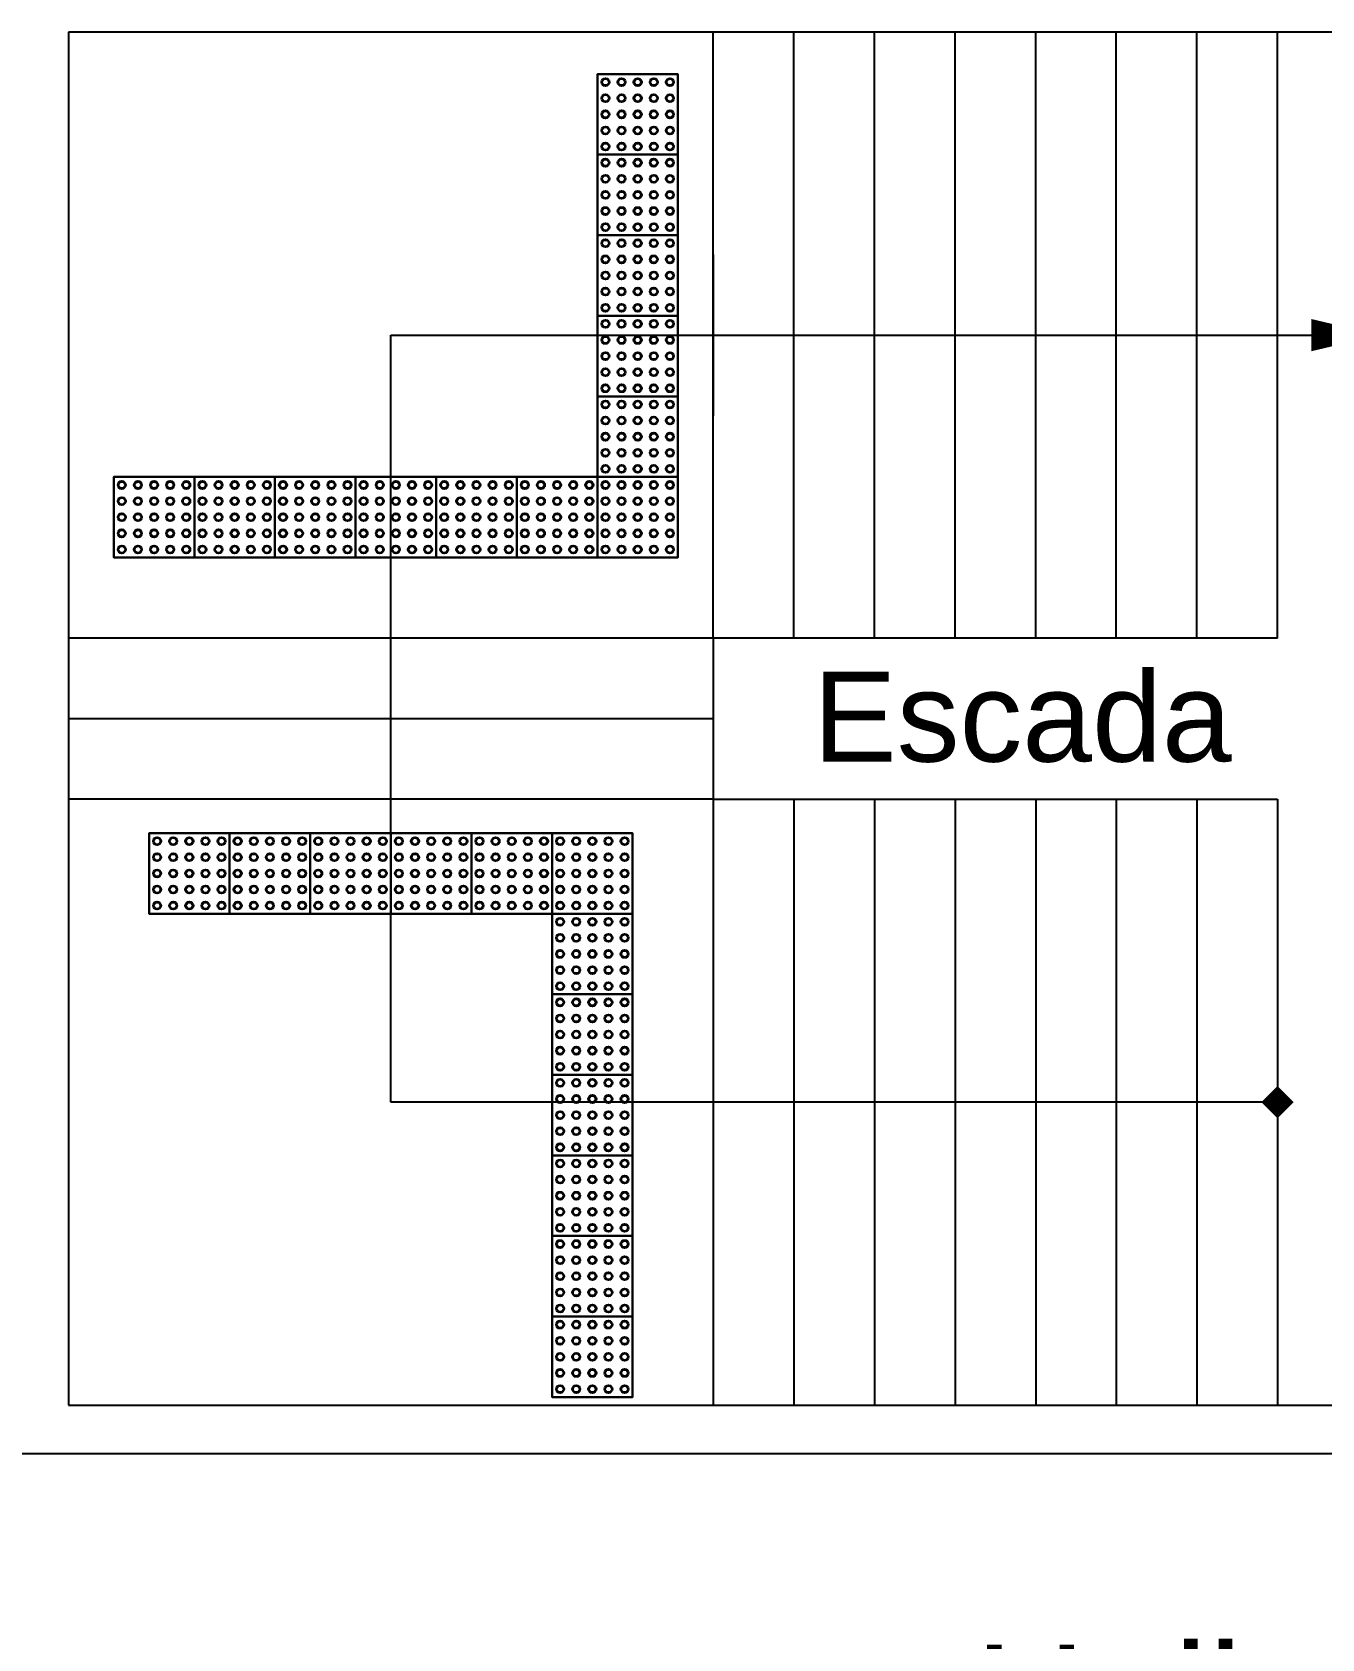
# Model space of a CAD drawing. Header units: millimetres. Extents: x 72331 to 137430, y 77189 to 139414.
# Drawn here: x 93615 to 97615, y 122219 to 127204 of the extents above; entities that cross this region are included whole.
import ezdxf

# ---------------------------------------------------------------- set-up
doc = ezdxf.new("R2010")
doc.units = ezdxf.units.MM
doc.header["$LTSCALE"] = 600
doc.layers.add('ALVENARIA', color=7, linetype='Continuous')
doc.layers.add('Piso Alerta', color=50, linetype='Continuous')
doc.styles.get("Standard").update_dxf_attribs({"font": 'arial.ttf'})

# ---------------------------------------------------------------- blocks, each defined once
blk = doc.blocks.new('*U823')
for radius in [12.5, 10]:
    blk.add_circle((0, 0), radius)
blk = doc.blocks.new('*U824')
at = {"layer": 'Piso Alerta', "color": 0, "linetype": 'ByBlock', "lineweight": -2, "transparency": 16777216}
for p in [(0, 200), (50, 200), (100, 200), (150, 200), (200, 200), (0, 150), (50, 150), (100, 150), (150, 150), (200, 150), (0, 100), (50, 100), (100, 100), (150, 100), (200, 100), (0, 50), (50, 50), (100, 50), (150, 50), (200, 50), (0, 0), (50, 0), (100, 0), (150, 0), (200, 0)]:
    blk.add_blockref('*U823', p, dxfattribs=at)
blk = doc.blocks.new('*U825')
for radius in [12.5, 10]:
    blk.add_circle((0, 0), radius)
blk = doc.blocks.new('*U826')
at = {"layer": 'Piso Alerta', "color": 0, "linetype": 'ByBlock', "lineweight": -2, "transparency": 16777216}
for p in [(0, 200), (50, 200), (100, 200), (150, 200), (200, 200), (0, 150), (50, 150), (100, 150), (150, 150), (200, 150), (0, 100), (50, 100), (100, 100), (150, 100), (200, 100), (0, 50), (50, 50), (100, 50), (150, 50), (200, 50), (0, 0), (50, 0), (100, 0), (150, 0), (200, 0)]:
    blk.add_blockref('*U825', p, dxfattribs=at)
blk = doc.blocks.new('*U829')
for radius in [12.5, 10]:
    blk.add_circle((0, 0), radius)
blk = doc.blocks.new('*U830')
at = {"layer": 'Piso Alerta', "color": 0, "linetype": 'ByBlock', "lineweight": -2, "transparency": 16777216}
for p in [(0, 200), (50, 200), (100, 200), (150, 200), (200, 200), (0, 150), (50, 150), (100, 150), (150, 150), (200, 150), (0, 100), (50, 100), (100, 100), (150, 100), (200, 100), (0, 50), (50, 50), (100, 50), (150, 50), (200, 50), (0, 0), (50, 0), (100, 0), (150, 0), (200, 0)]:
    blk.add_blockref('*U829', p, dxfattribs=at)
blk = doc.blocks.new('*U827')
for radius in [12.5, 10]:
    blk.add_circle((0, 0), radius)
blk = doc.blocks.new('*U828')
at = {"layer": 'Piso Alerta', "color": 0, "linetype": 'ByBlock', "lineweight": -2, "transparency": 16777216}
for p in [(0, 200), (50, 200), (100, 200), (150, 200), (200, 200), (0, 150), (50, 150), (100, 150), (150, 150), (200, 150), (0, 100), (50, 100), (100, 100), (150, 100), (200, 100), (0, 50), (50, 50), (100, 50), (150, 50), (200, 50), (0, 0), (50, 0), (100, 0), (150, 0), (200, 0)]:
    blk.add_blockref('*U827', p, dxfattribs=at)
blk = doc.blocks.new('*U831')
for radius in [12.5, 10]:
    blk.add_circle((0, 0), radius)
blk = doc.blocks.new('*U832')
at = {"layer": 'Piso Alerta', "color": 0, "linetype": 'ByBlock', "lineweight": -2, "transparency": 16777216}
for p in [(0, 200), (50, 200), (100, 200), (150, 200), (200, 200), (0, 150), (50, 150), (100, 150), (150, 150), (200, 150), (0, 100), (50, 100), (100, 100), (150, 100), (200, 100), (0, 50), (50, 50), (100, 50), (150, 50), (200, 50), (0, 0), (50, 0), (100, 0), (150, 0), (200, 0)]:
    blk.add_blockref('*U831', p, dxfattribs=at)
blk = doc.blocks.new('*U833')
for radius in [12.5, 10]:
    blk.add_circle((0, 0), radius)
blk = doc.blocks.new('*U834')
at = {"layer": 'Piso Alerta', "color": 0, "linetype": 'ByBlock', "lineweight": -2, "transparency": 16777216}
for p in [(0, 200), (50, 200), (100, 200), (150, 200), (200, 200), (0, 150), (50, 150), (100, 150), (150, 150), (200, 150), (0, 100), (50, 100), (100, 100), (150, 100), (200, 100), (0, 50), (50, 50), (100, 50), (150, 50), (200, 50), (0, 0), (50, 0), (100, 0), (150, 0), (200, 0)]:
    blk.add_blockref('*U833', p, dxfattribs=at)
blk = doc.blocks.new('*U835')
for radius in [12.5, 10]:
    blk.add_circle((0, 0), radius)
blk = doc.blocks.new('*U836')
at = {"layer": 'Piso Alerta', "color": 0, "linetype": 'ByBlock', "lineweight": -2, "transparency": 16777216}
for p in [(0, 200), (50, 200), (100, 200), (150, 200), (200, 200), (0, 150), (50, 150), (100, 150), (150, 150), (200, 150), (0, 100), (50, 100), (100, 100), (150, 100), (200, 100), (0, 50), (50, 50), (100, 50), (150, 50), (200, 50), (0, 0), (50, 0), (100, 0), (150, 0), (200, 0)]:
    blk.add_blockref('*U835', p, dxfattribs=at)
blk = doc.blocks.new('*U838')
for radius in [12.5, 10]:
    blk.add_circle((0, 0), radius)
blk = doc.blocks.new('*U839')
at = {"layer": 'Piso Alerta', "color": 0, "linetype": 'ByBlock', "lineweight": -2, "transparency": 16777216}
for p in [(0, 200), (50, 200), (100, 200), (150, 200), (200, 200), (0, 150), (50, 150), (100, 150), (150, 150), (200, 150), (0, 100), (50, 100), (100, 100), (150, 100), (200, 100), (0, 50), (50, 50), (100, 50), (150, 50), (200, 50), (0, 0), (50, 0), (100, 0), (150, 0), (200, 0)]:
    blk.add_blockref('*U838', p, dxfattribs=at)
blk = doc.blocks.new('*U842')
for radius in [12.5, 10]:
    blk.add_circle((0, 0), radius)
blk = doc.blocks.new('*U843')
at = {"layer": 'Piso Alerta', "color": 0, "linetype": 'ByBlock', "lineweight": -2, "transparency": 16777216}
for p in [(0, 200), (50, 200), (100, 200), (150, 200), (200, 200), (0, 150), (50, 150), (100, 150), (150, 150), (200, 150), (0, 100), (50, 100), (100, 100), (150, 100), (200, 100), (0, 50), (50, 50), (100, 50), (150, 50), (200, 50), (0, 0), (50, 0), (100, 0), (150, 0), (200, 0)]:
    blk.add_blockref('*U842', p, dxfattribs=at)
blk = doc.blocks.new('*U844')
for radius in [12.5, 10]:
    blk.add_circle((0, 0), radius)
blk = doc.blocks.new('*U845')
at = {"layer": 'Piso Alerta', "color": 0, "linetype": 'ByBlock', "lineweight": -2, "transparency": 16777216}
for p in [(0, 200), (50, 200), (100, 200), (150, 200), (200, 200), (0, 150), (50, 150), (100, 150), (150, 150), (200, 150), (0, 100), (50, 100), (100, 100), (150, 100), (200, 100), (0, 50), (50, 50), (100, 50), (150, 50), (200, 50), (0, 0), (50, 0), (100, 0), (150, 0), (200, 0)]:
    blk.add_blockref('*U844', p, dxfattribs=at)
blk = doc.blocks.new('*U848')
for radius in [12.5, 10]:
    blk.add_circle((0, 0), radius)
blk = doc.blocks.new('*U849')
at = {"layer": 'Piso Alerta', "color": 0, "linetype": 'ByBlock', "lineweight": -2, "transparency": 16777216}
for p in [(0, 200), (50, 200), (100, 200), (150, 200), (200, 200), (0, 150), (50, 150), (100, 150), (150, 150), (200, 150), (0, 100), (50, 100), (100, 100), (150, 100), (200, 100), (0, 50), (50, 50), (100, 50), (150, 50), (200, 50), (0, 0), (50, 0), (100, 0), (150, 0), (200, 0)]:
    blk.add_blockref('*U848', p, dxfattribs=at)
blk = doc.blocks.new('*U846')
for radius in [12.5, 10]:
    blk.add_circle((0, 0), radius)
blk = doc.blocks.new('*U847')
at = {"layer": 'Piso Alerta', "color": 0, "linetype": 'ByBlock', "lineweight": -2, "transparency": 16777216}
for p in [(0, 200), (50, 200), (100, 200), (150, 200), (200, 200), (0, 150), (50, 150), (100, 150), (150, 150), (200, 150), (0, 100), (50, 100), (100, 100), (150, 100), (200, 100), (0, 50), (50, 50), (100, 50), (150, 50), (200, 50), (0, 0), (50, 0), (100, 0), (150, 0), (200, 0)]:
    blk.add_blockref('*U846', p, dxfattribs=at)
blk = doc.blocks.new('*U853')
for radius in [12.5, 10]:
    blk.add_circle((0, 0), radius)
blk = doc.blocks.new('*U854')
at = {"layer": 'Piso Alerta', "color": 0, "linetype": 'ByBlock', "lineweight": -2, "transparency": 16777216}
for p in [(0, 200), (50, 200), (100, 200), (150, 200), (200, 200), (0, 150), (50, 150), (100, 150), (150, 150), (200, 150), (0, 100), (50, 100), (100, 100), (150, 100), (200, 100), (0, 50), (50, 50), (100, 50), (150, 50), (200, 50), (0, 0), (50, 0), (100, 0), (150, 0), (200, 0)]:
    blk.add_blockref('*U853', p, dxfattribs=at)
blk = doc.blocks.new('*U855')
for radius in [12.5, 10]:
    blk.add_circle((0, 0), radius)
blk = doc.blocks.new('*U856')
at = {"layer": 'Piso Alerta', "color": 0, "linetype": 'ByBlock', "lineweight": -2, "transparency": 16777216}
for p in [(0, 200), (50, 200), (100, 200), (150, 200), (200, 200), (0, 150), (50, 150), (100, 150), (150, 150), (200, 150), (0, 100), (50, 100), (100, 100), (150, 100), (200, 100), (0, 50), (50, 50), (100, 50), (150, 50), (200, 50), (0, 0), (50, 0), (100, 0), (150, 0), (200, 0)]:
    blk.add_blockref('*U855', p, dxfattribs=at)
blk = doc.blocks.new('*U857')
for radius in [12.5, 10]:
    blk.add_circle((0, 0), radius)
blk = doc.blocks.new('*U858')
at = {"layer": 'Piso Alerta', "color": 0, "linetype": 'ByBlock', "lineweight": -2, "transparency": 16777216}
for p in [(0, 200), (50, 200), (100, 200), (150, 200), (200, 200), (0, 150), (50, 150), (100, 150), (150, 150), (200, 150), (0, 100), (50, 100), (100, 100), (150, 100), (200, 100), (0, 50), (50, 50), (100, 50), (150, 50), (200, 50), (0, 0), (50, 0), (100, 0), (150, 0), (200, 0)]:
    blk.add_blockref('*U857', p, dxfattribs=at)
blk = doc.blocks.new('*U863')
for radius in [12.5, 10]:
    blk.add_circle((0, 0), radius)
blk = doc.blocks.new('*U864')
at = {"layer": 'Piso Alerta', "color": 0, "linetype": 'ByBlock', "lineweight": -2, "transparency": 16777216}
for p in [(0, 200), (50, 200), (100, 200), (150, 200), (200, 200), (0, 150), (50, 150), (100, 150), (150, 150), (200, 150), (0, 100), (50, 100), (100, 100), (150, 100), (200, 100), (0, 50), (50, 50), (100, 50), (150, 50), (200, 50), (0, 0), (50, 0), (100, 0), (150, 0), (200, 0)]:
    blk.add_blockref('*U863', p, dxfattribs=at)
blk = doc.blocks.new('*U870')
for radius in [12.5, 10]:
    blk.add_circle((0, 0), radius)
blk = doc.blocks.new('*U871')
at = {"layer": 'Piso Alerta', "color": 0, "linetype": 'ByBlock', "lineweight": -2, "transparency": 16777216}
for p in [(0, 200), (50, 200), (100, 200), (150, 200), (200, 200), (0, 150), (50, 150), (100, 150), (150, 150), (200, 150), (0, 100), (50, 100), (100, 100), (150, 100), (200, 100), (0, 50), (50, 50), (100, 50), (150, 50), (200, 50), (0, 0), (50, 0), (100, 0), (150, 0), (200, 0)]:
    blk.add_blockref('*U870', p, dxfattribs=at)
blk = doc.blocks.new('*U872')
for radius in [12.5, 10]:
    blk.add_circle((0, 0), radius)
blk = doc.blocks.new('*U873')
at = {"layer": 'Piso Alerta', "color": 0, "linetype": 'ByBlock', "lineweight": -2, "transparency": 16777216}
for p in [(0, 200), (50, 200), (100, 200), (150, 200), (200, 200), (0, 150), (50, 150), (100, 150), (150, 150), (200, 150), (0, 100), (50, 100), (100, 100), (150, 100), (200, 100), (0, 50), (50, 50), (100, 50), (150, 50), (200, 50), (0, 0), (50, 0), (100, 0), (150, 0), (200, 0)]:
    blk.add_blockref('*U872', p, dxfattribs=at)
blk = doc.blocks.new('*U874')
for radius in [12.5, 10]:
    blk.add_circle((0, 0), radius)
blk = doc.blocks.new('*U875')
at = {"layer": 'Piso Alerta', "color": 0, "linetype": 'ByBlock', "lineweight": -2, "transparency": 16777216}
for p in [(0, 200), (50, 200), (100, 200), (150, 200), (200, 200), (0, 150), (50, 150), (100, 150), (150, 150), (200, 150), (0, 100), (50, 100), (100, 100), (150, 100), (200, 100), (0, 50), (50, 50), (100, 50), (150, 50), (200, 50), (0, 0), (50, 0), (100, 0), (150, 0), (200, 0)]:
    blk.add_blockref('*U874', p, dxfattribs=at)
blk = doc.blocks.new('*U865')
for radius in [12.5, 10]:
    blk.add_circle((0, 0), radius)
blk = doc.blocks.new('*U866')
at = {"layer": 'Piso Alerta', "color": 0, "linetype": 'ByBlock', "lineweight": -2, "transparency": 16777216}
for p in [(0, 200), (50, 200), (100, 200), (150, 200), (200, 200), (0, 150), (50, 150), (100, 150), (150, 150), (200, 150), (0, 100), (50, 100), (100, 100), (150, 100), (200, 100), (0, 50), (50, 50), (100, 50), (150, 50), (200, 50), (0, 0), (50, 0), (100, 0), (150, 0), (200, 0)]:
    blk.add_blockref('*U865', p, dxfattribs=at)
blk = doc.blocks.new('*U885')
for radius in [12.5, 10]:
    blk.add_circle((0, 0), radius)
blk = doc.blocks.new('*U886')
at = {"layer": 'Piso Alerta', "color": 0, "linetype": 'ByBlock', "lineweight": -2, "transparency": 16777216}
for p in [(0, 200), (50, 200), (100, 200), (150, 200), (200, 200), (0, 150), (50, 150), (100, 150), (150, 150), (200, 150), (0, 100), (50, 100), (100, 100), (150, 100), (200, 100), (0, 50), (50, 50), (100, 50), (150, 50), (200, 50), (0, 0), (50, 0), (100, 0), (150, 0), (200, 0)]:
    blk.add_blockref('*U885', p, dxfattribs=at)
blk = doc.blocks.new('*U883')
for radius in [12.5, 10]:
    blk.add_circle((0, 0), radius)
blk = doc.blocks.new('*U884')
at = {"layer": 'Piso Alerta', "color": 0, "linetype": 'ByBlock', "lineweight": -2, "transparency": 16777216}
for p in [(0, 200), (50, 200), (100, 200), (150, 200), (200, 200), (0, 150), (50, 150), (100, 150), (150, 150), (200, 150), (0, 100), (50, 100), (100, 100), (150, 100), (200, 100), (0, 50), (50, 50), (100, 50), (150, 50), (200, 50), (0, 0), (50, 0), (100, 0), (150, 0), (200, 0)]:
    blk.add_blockref('*U883', p, dxfattribs=at)
blk = doc.blocks.new('*U887')
for radius in [12.5, 10]:
    blk.add_circle((0, 0), radius)
blk = doc.blocks.new('*U888')
at = {"layer": 'Piso Alerta', "color": 0, "linetype": 'ByBlock', "lineweight": -2, "transparency": 16777216}
for p in [(0, 200), (50, 200), (100, 200), (150, 200), (200, 200), (0, 150), (50, 150), (100, 150), (150, 150), (200, 150), (0, 100), (50, 100), (100, 100), (150, 100), (200, 100), (0, 50), (50, 50), (100, 50), (150, 50), (200, 50), (0, 0), (50, 0), (100, 0), (150, 0), (200, 0)]:
    blk.add_blockref('*U887', p, dxfattribs=at)
blk = doc.blocks.new('*U889')
for radius in [12.5, 10]:
    blk.add_circle((0, 0), radius)
blk = doc.blocks.new('*U890')
at = {"layer": 'Piso Alerta', "color": 0, "linetype": 'ByBlock', "lineweight": -2, "transparency": 16777216}
for p in [(0, 200), (50, 200), (100, 200), (150, 200), (200, 200), (0, 150), (50, 150), (100, 150), (150, 150), (200, 150), (0, 100), (50, 100), (100, 100), (150, 100), (200, 100), (0, 50), (50, 50), (100, 50), (150, 50), (200, 50), (0, 0), (50, 0), (100, 0), (150, 0), (200, 0)]:
    blk.add_blockref('*U889', p, dxfattribs=at)

msp = doc.modelspace()

# ---------------------------------------------------------------- linework, layer by layer
for p, q in [((93727.3, 127203.5), (93727.3, 122943.5)), ((93577.3, 122793.5), (100257.3, 122793.5))]:
    msp.add_line(p, q)
for points in [[(95367.9, 127073.5), (95617.9, 127073.5), (95617.9, 126823.5), (95367.9, 126823.5)], [(95367.9, 126823.5), (95617.9, 126823.5), (95617.9, 126573.5), (95367.9, 126573.5)], [(95367.9, 126573.5), (95617.9, 126573.5), (95617.9, 126323.5), (95367.9, 126323.5)], [(95367.9, 126323.5), (95617.9, 126323.5), (95617.9, 126073.5), (95367.9, 126073.5)], [(95367.9, 126073.5), (95617.9, 126073.5), (95617.9, 125823.5), (95367.9, 125823.5)], [(93867.9, 125823.5), (94117.9, 125823.5), (94117.9, 125573.5), (93867.9, 125573.5)], [(94117.9, 125823.5), (94367.9, 125823.5), (94367.9, 125573.5), (94117.9, 125573.5)], [(94367.9, 125823.5), (94617.9, 125823.5), (94617.9, 125573.5), (94367.9, 125573.5)], [(94617.9, 125823.5), (94867.9, 125823.5), (94867.9, 125573.5), (94617.9, 125573.5)], [(94867.9, 125823.5), (95117.9, 125823.5), (95117.9, 125573.5), (94867.9, 125573.5)], [(95117.9, 125823.5), (95367.9, 125823.5), (95367.9, 125573.5), (95117.9, 125573.5)], [(95367.9, 125823.5), (95617.9, 125823.5), (95617.9, 125573.5), (95367.9, 125573.5)], [(93977.3, 124718.5), (94227.3, 124718.5), (94227.3, 124468.5), (93977.3, 124468.5)], [(94227.3, 124718.5), (94477.3, 124718.5), (94477.3, 124468.5), (94227.3, 124468.5)], [(94477.3, 124718.5), (94727.3, 124718.5), (94727.3, 124468.5), (94477.3, 124468.5)], [(94727.3, 124718.5), (94977.3, 124718.5), (94977.3, 124468.5), (94727.3, 124468.5)], [(94977.3, 124718.5), (95227.3, 124718.5), (95227.3, 124468.5), (94977.3, 124468.5)], [(95227.3, 124718.5), (95477.3, 124718.5), (95477.3, 124468.5), (95227.3, 124468.5)], [(95227.3, 124468.5), (95477.3, 124468.5), (95477.3, 124218.5), (95227.3, 124218.5)], [(95227.3, 124218.5), (95477.3, 124218.5), (95477.3, 123968.5), (95227.3, 123968.5)], [(95227.3, 123968.5), (95477.3, 123968.5), (95477.3, 123718.5), (95227.3, 123718.5)], [(95227.3, 123718.5), (95477.3, 123718.5), (95477.3, 123468.5), (95227.3, 123468.5)], [(95227.3, 123468.5), (95477.3, 123468.5), (95477.3, 123218.5), (95227.3, 123218.5)], [(95227.3, 123218.5), (95477.3, 123218.5), (95477.3, 122968.5), (95227.3, 122968.5)]]:
    msp.add_lwpolyline(points, close=True)
at = {"layer": 'ALVENARIA'}
for p, q in [((99477.3, 127203.5), (93727.3, 127203.5)), ((95727.3, 126263.5), (95727.3, 127203.5)), ((95977.3, 126263.5), (95977.3, 127203.5)), ((96227.3, 126263.5), (96227.3, 127203.5)), ((96477.3, 126263.5), (96477.3, 127203.5)), ((96727.3, 126263.5), (96727.3, 127203.5)), ((96977.3, 126263.5), (96977.3, 127203.5)), ((97227.3, 126263.5), (97227.3, 127203.5)), ((97477.3, 126263.5), (97477.3, 127203.5)), ((95727.3, 126513.5), (95727.3, 126013.5)), ((94727.3, 123883.5), (94727.3, 126263.5)), ((94727.3, 126263.5), (97477.3, 126263.5)), ((95727.3, 125323.5), (95727.3, 126263.5)), ((95977.3, 125323.5), (95977.3, 126263.5)), ((96227.3, 125323.5), (96227.3, 126263.5)), ((96477.3, 125323.5), (96477.3, 126263.5)), ((96727.3, 125323.5), (96727.3, 126263.5)), ((96977.3, 125323.5), (96977.3, 126263.5)), ((97227.3, 125323.5), (97227.3, 126263.5)), ((97477.3, 125323.5), (97477.3, 126263.5)), ((97477.3, 126263.5), (97582.4, 126263.5)), ((94727.3, 125323.5), (93727.3, 125323.5)), ((95727.3, 125323.5), (94727.3, 125323.5)), ((97477.3, 125323.5), (95727.3, 125323.5)), ((95727.3, 125323.5), (95727.3, 124823.5)), ((94727.3, 125073.5), (93727.3, 125073.5)), ((95727.3, 125073.5), (94727.3, 125073.5)), ((94727.3, 124823.5), (93727.3, 124823.5)), ((95727.3, 124823.5), (94727.3, 124823.5)), ((95727.3, 124823.5), (95727.3, 122943.5)), ((95727.3, 124823.5), (97477.3, 124823.5)), ((95977.3, 124823.5), (95977.3, 122943.5)), ((96227.3, 124823.5), (96227.3, 122943.5)), ((96477.3, 124823.5), (96477.3, 122943.5)), ((96727.3, 124823.5), (96727.3, 122943.5)), ((96977.3, 124823.5), (96977.3, 122943.5)), ((97227.3, 124823.5), (97227.3, 122943.5)), ((97477.3, 124823.5), (97477.3, 122943.5)), ((97477.3, 123883.5), (94727.3, 123883.5)), ((93727.3, 122943.5), (99477.3, 122943.5))]:
    msp.add_line(p, q, dxfattribs=at)
for points in [[(97582.4, 126263.5, 100, 0, 0), (97792.5, 126263.5, 0, 0, 0)], [(97477.3, 123883.5, 100, 0, 0), (97427.3, 123883.5, 0, 0, 0)], [(97477.3, 123883.5, 100, 0, 0), (97527.3, 123883.5, 0, 0, 0)]]:
    msp.add_lwpolyline(points, format="xyseb", dxfattribs=at)
at = {"layer": 'Piso Alerta'}
for points in [[(95617.9, 127073.5), (95367.9, 127073.5), (95367.9, 126823.5), (95617.9, 126823.5), (95617.9, 127073.5), (95617.9, 127063.5)], [(95617.9, 126823.5), (95367.9, 126823.5), (95367.9, 126573.5), (95617.9, 126573.5), (95617.9, 126823.5), (95617.9, 126813.5)], [(95617.9, 126573.5), (95367.9, 126573.5), (95367.9, 126323.5), (95617.9, 126323.5), (95617.9, 126573.5), (95617.9, 126563.5)], [(95617.9, 126323.5), (95367.9, 126323.5), (95367.9, 126073.5), (95617.9, 126073.5), (95617.9, 126323.5), (95617.9, 126313.5)], [(95617.9, 126073.5), (95367.9, 126073.5), (95367.9, 125823.5), (95617.9, 125823.5), (95617.9, 126073.5), (95617.9, 126063.5)], [(94117.9, 125823.5), (93867.9, 125823.5), (93867.9, 125573.5), (94117.9, 125573.5), (94117.9, 125823.5), (94117.9, 125813.5)], [(94367.9, 125823.5), (94117.9, 125823.5), (94117.9, 125573.5), (94367.9, 125573.5), (94367.9, 125823.5), (94367.9, 125813.5)], [(94617.9, 125823.5), (94367.9, 125823.5), (94367.9, 125573.5), (94617.9, 125573.5), (94617.9, 125823.5), (94617.9, 125813.5)], [(94867.9, 125823.5), (94617.9, 125823.5), (94617.9, 125573.5), (94867.9, 125573.5), (94867.9, 125823.5), (94867.9, 125813.5)], [(95117.9, 125823.5), (94867.9, 125823.5), (94867.9, 125573.5), (95117.9, 125573.5), (95117.9, 125823.5), (95117.9, 125813.5)], [(95367.9, 125823.5), (95117.9, 125823.5), (95117.9, 125573.5), (95367.9, 125573.5), (95367.9, 125823.5), (95367.9, 125813.5)], [(95617.9, 125823.5), (95367.9, 125823.5), (95367.9, 125573.5), (95617.9, 125573.5), (95617.9, 125823.5), (95617.9, 125813.5)], [(94227.3, 124718.5), (93977.3, 124718.5), (93977.3, 124468.5), (94227.3, 124468.5), (94227.3, 124718.5), (94227.3, 124708.5)], [(94477.3, 124718.5), (94227.3, 124718.5), (94227.3, 124468.5), (94477.3, 124468.5), (94477.3, 124718.5), (94477.3, 124708.5)], [(94727.3, 124718.5), (94477.3, 124718.5), (94477.3, 124468.5), (94727.3, 124468.5), (94727.3, 124718.5), (94727.3, 124708.5)], [(94977.3, 124718.5), (94727.3, 124718.5), (94727.3, 124468.5), (94977.3, 124468.5), (94977.3, 124718.5), (94977.3, 124708.5)], [(95227.3, 124718.5), (94977.3, 124718.5), (94977.3, 124468.5), (95227.3, 124468.5), (95227.3, 124718.5), (95227.3, 124708.5)], [(95477.3, 124718.5), (95227.3, 124718.5), (95227.3, 124468.5), (95477.3, 124468.5), (95477.3, 124718.5), (95477.3, 124708.5)], [(95477.3, 124468.5), (95227.3, 124468.5), (95227.3, 124218.5), (95477.3, 124218.5), (95477.3, 124468.5), (95477.3, 124458.5)], [(95477.3, 124218.5), (95227.3, 124218.5), (95227.3, 123968.5), (95477.3, 123968.5), (95477.3, 124218.5), (95477.3, 124208.5)], [(95477.3, 123968.5), (95227.3, 123968.5), (95227.3, 123718.5), (95477.3, 123718.5), (95477.3, 123968.5), (95477.3, 123958.5)], [(95477.3, 123718.5), (95227.3, 123718.5), (95227.3, 123468.5), (95477.3, 123468.5), (95477.3, 123718.5), (95477.3, 123708.5)], [(95477.3, 123468.5), (95227.3, 123468.5), (95227.3, 123218.5), (95477.3, 123218.5), (95477.3, 123468.5), (95477.3, 123458.5)], [(95477.3, 123218.5), (95227.3, 123218.5), (95227.3, 122968.5), (95477.3, 122968.5), (95477.3, 123218.5), (95477.3, 123208.5)]]:
    msp.add_lwpolyline(points, dxfattribs=at)

# ---------------------------------------------------------------- block references
for name, p in [('*U890', (95392.9, 126848.5)), ('*U888', (95392.9, 126598.5)), ('*U884', (95392.9, 126348.5)), ('*U886', (95392.9, 126098.5)), ('*U866', (95392.9, 125848.5)), ('*U858', (93892.9, 125598.5)), ('*U856', (94142.9, 125598.5)), ('*U854', (94392.9, 125598.5)), ('*U847', (94642.9, 125598.5)), ('*U849', (94892.9, 125598.5)), ('*U845', (95142.9, 125598.5)), ('*U843', (95392.9, 125598.5)), ('*U864', (94002.3, 124493.5)), ('*U871', (94252.3, 124493.5)), ('*U873', (94502.3, 124493.5)), ('*U875', (94752.3, 124493.5)), ('*U839', (95002.3, 124493.5)), ('*U832', (95252.3, 124493.5)), ('*U828', (95252.3, 124243.5)), ('*U830', (95252.3, 123993.5)), ('*U826', (95252.3, 123743.5)), ('*U824', (95252.3, 123493.5)), ('*U834', (95252.3, 123243.5)), ('*U836', (95252.3, 122993.5))]:
    msp.add_blockref(name, p, dxfattribs=at)

# ---------------------------------------------------------------- texts
for s, height, p in [('Escada', 278.79, (96036.6, 124940.3)), ('Hall', 346.1, (96536.9, 121854.2))]:
    msp.add_text(s, height=height).set_placement(p)

doc.saveas('drawing.dxf')
